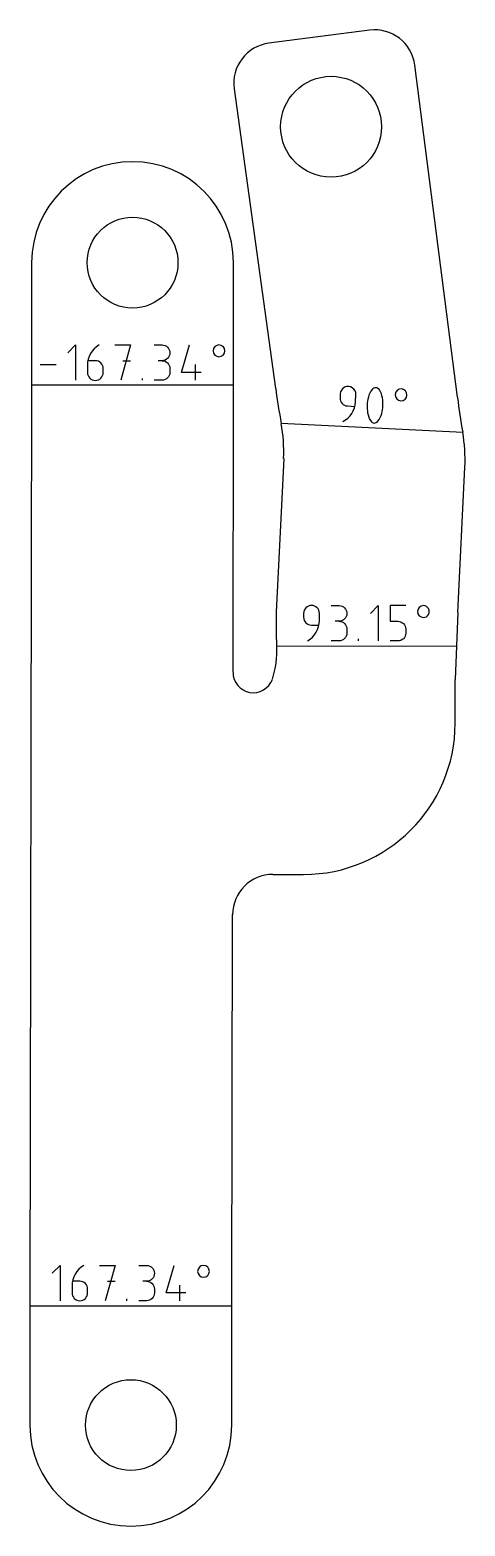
# Model space of a CAD drawing. Header units: metres. Extents: x 0 to 43, y 0 to 148.
import ezdxf

# ---------------------------------------------------------------- set-up
doc = ezdxf.new("R2010")
doc.units = ezdxf.units.M
for name, color, linetype in [('AP_BEND_ANGLES', 7, 'CONTINUOUS'), ('AP_BEND_LINES_DOWN', 3, 'CONTINUOUS'), ('AP_BEND_LINES_UP', 1, 'CONTINUOUS'), ('AP_CONTOUR', 7, 'CONTINUOUS')]:
    doc.layers.add(name, color=color, linetype=linetype)

msp = doc.modelspace()

# ---------------------------------------------------------------- linework, layer by layer
at = {"layer": 'AP_BEND_ANGLES', "color": 7}
for points in [[(3.76, 116.23), (4.53, 117.01), (4.53, 113.51)], [(8.42, 117.01), (9.98, 117.01), (9.01, 113.51)], [(16.98, 114.28), (15.03, 114.28), (15.81, 117.01)], [(1.03, 115.06), (2.59, 115.06)], [(9.2, 115.45), (9.98, 115.45)], [(13.09, 115.45), (12.7, 115.45)], [(16.4, 113.51), (16.4, 115.06)], [(11.15, 113.51), (11.15, 113.7)], [(33.74, 90.41), (34.51, 91.19), (34.51, 87.69)], [(30.62, 89.64), (30.23, 89.64)], [(32.56, 87.69), (32.56, 87.88)], [(2.22, 25.04), (3, 25.82), (3, 22.32)], [(6.89, 25.82), (8.45, 25.82), (7.47, 22.32)], [(15.45, 23.1), (13.5, 23.1), (14.28, 25.82)], [(7.67, 24.26), (8.45, 24.26)], [(11.56, 24.26), (11.17, 24.26)], [(14.86, 22.32), (14.86, 23.87)], [(9.61, 22.32), (9.61, 22.51)]]:
    msp.add_lwpolyline(points, dxfattribs=at)
for points in [[(6.87, 117.01, 0.268), (5.7, 114.98), (5.7, 114.28, 1), (7.26, 114.28), (7.26, 114.67, 0.414), (6.48, 115.45), (6.48, 115.45), (5.75, 115.45)], [(12.31, 117.01), (13.09, 117.01, -1), (13.09, 115.45, -0.414), (13.87, 114.67), (13.87, 114.28, -0.414), (13.09, 113.51), (13.09, 113.51), (12.31, 113.51)], [(31, 109.42, 0.268), (32.26, 111.38), (32.26, 111.38), (32.29, 112.08, 1), (30.74, 112.16), (30.74, 112.16), (30.72, 111.77), (30.72, 111.77, 0.414), (31.46, 110.96), (31.46, 110.96), (32.19, 110.92)], [(27.51, 87.7, 0.268), (28.68, 89.72), (28.68, 89.72), (28.68, 90.42, 1), (27.12, 90.42), (27.12, 90.42), (27.12, 90.03), (27.12, 90.03, 0.414), (27.9, 89.25), (27.9, 89.25), (28.63, 89.25)], [(29.85, 91.19), (30.63, 91.19, -1), (30.62, 89.64, -0.414), (31.4, 88.86), (31.4, 88.47, -0.414), (30.62, 87.69), (30.62, 87.69), (29.84, 87.69)], [(37.24, 91.18), (35.68, 91.18), (35.68, 89.63), (36.46, 89.63), (36.46, 89.63, -0.414), (37.23, 88.85), (37.23, 88.85), (37.23, 88.46), (37.23, 88.46, -0.414), (36.45, 87.68), (36.45, 87.68), (35.68, 87.68)], [(5.33, 25.82, 0.268), (4.17, 23.8), (4.17, 23.1, 1), (5.72, 23.1), (5.72, 23.48, 0.414), (4.95, 24.26), (4.95, 24.26), (4.21, 24.26)], [(10.78, 25.82), (11.56, 25.82, -1), (11.56, 24.26, -0.414), (12.33, 23.48), (12.33, 23.1, -0.414), (11.56, 22.32), (11.56, 22.32), (10.78, 22.32)]]:
    msp.add_lwpolyline(points, format="xyb", dxfattribs=at)
for points in [[(18.73, 117.01, 1), (18.73, 115.84, 1)], [(34.62, 112.56, 0.546), (33.91, 112.59), (33.91, 112.59, 0.115), (33.53, 111.83), (33.53, 111.83, 0.054), (33.41, 111.06), (33.41, 111.06, 0.054), (33.46, 110.28), (33.46, 110.28, 0.115), (33.76, 109.48), (33.76, 109.48, 0.546), (34.47, 109.45), (34.47, 109.45, 0.115), (34.85, 110.21), (34.85, 110.21, 0.054), (34.97, 110.98), (34.97, 110.98, 0.054), (34.92, 111.76), (34.92, 111.76, 0.115), (34.62, 112.56)], [(36.8, 112.65, 1), (36.74, 111.48, 1)], [(38.99, 91.18, 1), (38.98, 90.01, 1)], [(17.2, 25.82, 1), (17.2, 24.65, 1)]]:
    msp.add_lwpolyline(points, format="xyb", close=True, dxfattribs=at)
at = {"layer": 'AP_BEND_LINES_DOWN', "color": 3}
msp.add_line((20.17, 113.01), (0.17, 113.01), dxfattribs=at)
at = {"layer": 'AP_BEND_LINES_UP', "color": 1}
for p, q in [((42.88, 108.35), (24.9, 109.21)), ((24.45, 87.2), (42.24, 87.17)), ((0, 21.82), (20, 21.82))]:
    msp.add_line(p, q, dxfattribs=at)
at = {"layer": 'AP_CONTOUR', "color": 7}
for p, q in [((33.65, 148.18), (23.68, 146.9)), ((42.36, 111.82), (38.13, 144.73)), ((20.23, 142.38), (24.34, 112.68)), ((0.17, 125.16), (0.17, 113.49)), ((20.17, 113.49), (20.17, 125.16)), ((0.17, 113.49), (0.17, 113.49)), ((0.17, 113.49), (0.17, 112.52)), ((20.17, 112.52), (20.17, 113.49)), ((20.17, 113.49), (20.17, 113.49)), ((0.17, 112.52), (0, 22.3)), ((0.17, 112.52), (0.17, 112.52)), ((20.12, 84.58), (20.17, 112.52)), ((25.14, 105.76), (24.41, 90.52)), ((42.41, 90.49), (43.1, 104.9)), ((24.41, 90.52), (24.41, 90.52)), ((42.41, 90.49), (42.13, 83.86)), ((42.41, 90.49), (42.41, 90.49)), ((42.13, 79.53), (42.13, 83.86)), ((42.13, 83.86), (42.13, 83.86)), ((24.08, 64.56), (27.1, 64.56)), ((20, 22.3), (20.07, 60.57)), ((0, 22.3), (0, 22.3)), ((0, 22.3), (0, 21.33)), ((20, 21.33), (20, 22.3)), ((0, 21.33), (0, 21.33)), ((0, 21.33), (0, 10)), ((20, 10), (20, 21.33)), ((20, 21.33), (20, 21.33))]:
    msp.add_line(p, q, dxfattribs=at)
for centre, radius in [((29.84, 138.62), 5), ((10.17, 125.16), 4.5), ((10, 10), 4.5)]:
    msp.add_circle(centre, radius, dxfattribs=at)
for centre, radius, start, end in [((24.19, 142.93), 4, 97.3327, 187.8832), ((34.16, 144.22), 4, 7.3327, 97.3327), ((10.17, 125.16), 10, 360, 180), ((100.53, 123.08), 76.89, 187.773, 190.3736), ((122.31, 121.95), 80.59, 187.2252, 189.7025), ((9.29, 106.39), 15.86, 357.7326, 10.3401), ((26.38, 105.57), 16.73, 357.7104, 9.6457), ((57, 89.2), 32.62, 177.677, 183.5437), ((15.03, 86.74), 9.43, 342.3784, 2.6882), ((22.13, 84.57), 2.01, 179.8904, 339.8858), ((27.13, 79.56), 15, 269.9172, 359.8904), ((24.07, 60.56), 4, 89.9172, 179.8904), ((10, 10), 10, 180, 0)]:
    msp.add_arc(centre, radius, start, end, dxfattribs=at)

doc.saveas('drawing.dxf')
